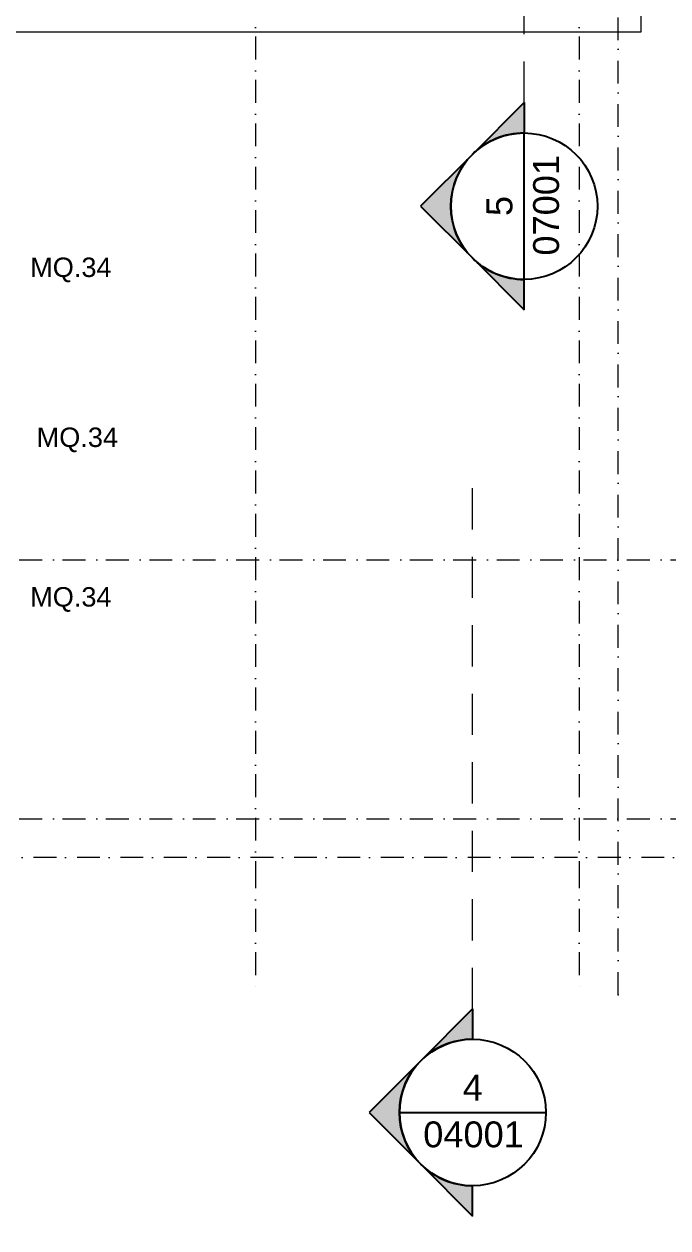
# Model space of a CAD drawing. Header units: millimetres. Extents: x -14278 to 101596, y -22378 to 34603.
# Drawn here: x 30563 to 35535, y -3161 to 6139 of the extents above; entities that cross this region are included whole.
import ezdxf
from ezdxf.enums import TextEntityAlignment as Align

# ---------------------------------------------------------------- set-up
doc = ezdxf.new("R2010")
doc.units = ezdxf.units.MM
doc.header["$MEASUREMENT"] = 0
doc.linetypes.add('Dot & Dashed', pattern=[335.138881, 176.388884, -88.194442, 0, -70.555556])
doc.linetypes.add('Long Dashed', pattern=[529.166651, 317.499995, -211.666656])
for name, color, linetype in [('A-Zz_20_10_90-T_TextFFEInternal', 7, 'Continuous'), ('A-Zz_60_50_80-P_MarkerSection', 7, 'Continuous'), ('A-Zz_60_50_80-P_MarkerSectionStairs', 7, 'Continuous'), ('NewA-Ee_30_60-M_Pavements', 7, 'Continuous'), ('NewA-SL-M_SpacesExternal', 7, 'Continuous'), ('NewA-Zz_35_40_80-M_GridStructural', 7, 'Continuous'), ('NewA-Zz_50_10_70-P_BoundarySiteRed', 7, 'Continuous')]:
    doc.layers.add(name, color=color, linetype=linetype)
doc.styles.add('GENERATED_STYLE_1', font='')
doc.styles.get('GENERATED_STYLE_1').set_extended_font_data('Arial')

# ---------------------------------------------------------------- blocks, each defined once
blk = doc.blocks.new('BUILDING SITE_Site_28_1', base_point=(-3334.4, -767))
at = {"layer": 'NewA-SL-M_SpacesExternal', "color": 253, "linetype": 'Continuous', "lineweight": 13}
for p, q in [((35324.7, 15724.7), (35324.7, 6075.3)), ((35324.7, 6075.3), (28524.7, 6075.3))]:
    blk.add_line(p, q, dxfattribs=at)
blk.add_arc((14339.9, 6112.3), 28490.7, 314.60235, 1.1673, dxfattribs=at)
at = {"layer": 'NewA-SL-M_SpacesExternal', "color": 5, "lineweight": 70, "style": 'GENERATED_STYLE_1'}
for tag, height, p in [('ROOM_NAME', 200, (-4325.1, -459.1)), ('ROOM_NUMBER', 150, (-4325.1, -762)), ('adj_text', 150, (-4325.1, -997.7))]:
    blk.add_attdef(tag, text='', height=height, dxfattribs=at).set_placement(p, align=Align.TOP_LEFT)
blk = doc.blocks.new('Mesh_1_1', base_point=(14339.9, 34603))
at = {"layer": 'NewA-Ee_30_60-M_Pavements', "color": 254, "linetype": 'Continuous', "lineweight": 13, "flags": 128}
blk.add_lwpolyline([(14339.9, 34603, -0.414214), (42830.6, 6112.3, -0.414214), (14339.9, -22378.4, -0.414214), (-14150.7, 6112.3, -0.414214)], format="xyb", close=True, dxfattribs=at)
blk.add_lwpolyline([(-474.7, 15724.7), (35324.7, 15724.7), (35324.7, 6075.3), (28524.7, 6075.3), (28524.7, -474.7), (7900.2, -474.7), (7900.2, 2666.8), (6124.7, 2666.8), (6124.7, 1525.3), (1425.3, 1525.3), (1425.3, 6075.3), (-474.7, 6075.3)], close=True, dxfattribs=at)
blk = doc.blocks.new('Standard grid marker')
at = {"layer": 'NewA-Zz_35_40_80-M_GridStructural', "color": 6, "linetype": 'Dot & Dashed', "lineweight": 13}
for p, q in [((1000, 0), (18130.8, 0)), ((18130.8, 0), (19130.8, 0))]:
    blk.add_line(p, q, dxfattribs=at)
at = {"layer": 'NewA-Zz_35_40_80-M_GridStructural', "style": 'GENERATED_STYLE_1'}
blk.add_attdef('AC_MarkerText_1', text='', height=250, rotation=90, dxfattribs=at).set_placement((-250, 14.3), align=Align.MIDDLE_CENTER)
blk = doc.blocks.new('Standard grid marker_2')
at = {"layer": 'NewA-Zz_35_40_80-M_GridStructural', "color": 6, "linetype": 'Dot & Dashed', "lineweight": 13}
blk.add_line((1000, 0), (40175.6, 0), dxfattribs=at)
at = {"layer": 'NewA-Zz_35_40_80-M_GridStructural', "style": 'GENERATED_STYLE_1'}
blk.add_attdef('AC_MarkerText_1', text='', height=250, dxfattribs=at).set_placement((41425.6, 14.3), align=Align.MIDDLE_CENTER)
blk = doc.blocks.new('Standard grid marker_3')
at = {"layer": 'NewA-Zz_35_40_80-M_GridStructural', "color": 6, "linetype": 'Dot & Dashed', "lineweight": 13}
blk.add_line((0, 0), (19130.8, 0), dxfattribs=at)
blk.add_point((0, 0), dxfattribs=at)
blk = doc.blocks.new('Standard grid marker_4')
at = {"layer": 'NewA-Zz_35_40_80-M_GridStructural', "color": 6, "linetype": 'Dot & Dashed', "lineweight": 13}
blk.add_line((1000, 0), (40175.6, 0), dxfattribs=at)
blk = doc.blocks.new('Cutting Plane_8_1', base_point=(34424.6, 4732))
at = {"layer": 'A-Zz_60_50_80-P_MarkerSectionStairs', "linetype": 'Continuous'}
for points in [[(34424.6, 5532), (34424.6, 5297.7, 0.198912), (34024.6, 5132)], [(34024.6, 4332, -0.414214), (34024.6, 5132), (33624.6, 4732)], [(34424.6, 3932), (34424.6, 4166.3, -0.198912), (34024.6, 4332)]]:
    blk.add_hatch(color=256, dxfattribs=at).paths.add_polyline_path(points)
at = {"layer": 'A-Zz_60_50_80-P_MarkerSectionStairs', "color": 6, "linetype": 'Long Dashed', "lineweight": 13}
blk.add_line((34424.6, 5532), (34424.6, 16199.9), dxfattribs=at)
at = {"layer": 'A-Zz_60_50_80-P_MarkerSectionStairs', "linetype": 'Continuous'}
for p, q in [((34024.6, 5132), (34424.6, 5532)), ((34424.6, 5532), (34424.6, 5297.7)), ((34424.6, 4166.3), (34424.6, 5297.7)), ((34024.6, 5132), (33624.6, 4732)), ((33624.6, 4732), (34024.6, 4332)), ((34024.6, 4332), (34424.6, 3932)), ((34424.6, 3932), (34424.6, 4166.3))]:
    blk.add_line(p, q, dxfattribs=at)
blk.add_circle((34424.6, 4732), 565.7, dxfattribs=at)
for start, end in [(90, 135), (135, 225), (225, 270)]:
    blk.add_arc((34424.6, 4732), 565.7, start, end, dxfattribs=at)
at = {"layer": 'A-Zz_60_50_80-P_MarkerSectionStairs', "char_height": 200, "attachment_point": 7, "rotation": 90, "style": 'GENERATED_STYLE_1'}
for s, insert in [('\\A1;{\\fArial|b0|i0|c0|p34;07001}', (34696.5, 4350.7)), ('\\A1;{\\fArial|b0|i0|c0|p34;5}', (34336.5, 4655.8))]:
    blk.add_mtext(s, dxfattribs=dict(at, insert=insert))
blk = doc.blocks.new('Label_142_1', base_point=(30499, 1873.4))
at = {"layer": 'A-Zz_20_10_90-T_TextFFEInternal', "insert": (30924, 1789.2), "char_height": 150, "attachment_point": 2, "style": 'GENERATED_STYLE_1'}
blk.add_mtext('\\fArial|b0|i0|c0|p34;MQ.34\\fArial|b0|i0|c0|p34;\\fArial|b0|i0|c0|p34;\\fArial|b0|i0|c0|p34;\\fArial|b0|i0|c0|p34;\\fArial|b0|i0|c0|p34;\\fArial|b0|i0|c0|p34;\\fArial|b0|i0|c0|p34;\\fArial|b0|i0|c0|p34;\\fArial|b0|i0|c0|p34;\\fArial|b0|i0|c0|p34;\\fArial|b0|i0|c0|p34;\\fArial|b0|i0|c0|p34;\\fArial|b0|i0|c0|p34;\\fArial|b0|i0|c0|p34;\\fArial|b0|i0|c0|p34;\\fArial|b0|i0|c0|p34;\\fArial|b0|i0|c0|p34;\\fArial|b0|i0|c0|p34;\\fArial|b0|i0|c0|p34;\\fArial|b0|i0|c0|p34;\\fArial|b0|i0|c0|p34;\\fArial|b0|i0|c0|p34;\\fArial|b0|i0|c0|p34;\\fArial|b0|i0|c0|p34;\\fArial|b0|i0|c0|p34;\\fArial|b0|i0|c0|p34;\\fArial|b0|i0|c0|p34;\\fArial|b0|i0|c0|p34;\\fArial|b0|i0|c0|p34;}', dxfattribs=at)
blk = doc.blocks.new('Label_143_1', base_point=(30549, 3106.4))
at = {"layer": 'A-Zz_20_10_90-T_TextFFEInternal', "insert": (30974, 3022.1), "char_height": 150, "attachment_point": 2, "style": 'GENERATED_STYLE_1'}
blk.add_mtext('\\fArial|b0|i0|c0|p34;MQ.34\\fArial|b0|i0|c0|p34;\\fArial|b0|i0|c0|p34;\\fArial|b0|i0|c0|p34;\\fArial|b0|i0|c0|p34;\\fArial|b0|i0|c0|p34;\\fArial|b0|i0|c0|p34;\\fArial|b0|i0|c0|p34;\\fArial|b0|i0|c0|p34;\\fArial|b0|i0|c0|p34;\\fArial|b0|i0|c0|p34;\\fArial|b0|i0|c0|p34;\\fArial|b0|i0|c0|p34;\\fArial|b0|i0|c0|p34;\\fArial|b0|i0|c0|p34;\\fArial|b0|i0|c0|p34;\\fArial|b0|i0|c0|p34;\\fArial|b0|i0|c0|p34;\\fArial|b0|i0|c0|p34;\\fArial|b0|i0|c0|p34;\\fArial|b0|i0|c0|p34;\\fArial|b0|i0|c0|p34;\\fArial|b0|i0|c0|p34;\\fArial|b0|i0|c0|p34;\\fArial|b0|i0|c0|p34;\\fArial|b0|i0|c0|p34;\\fArial|b0|i0|c0|p34;\\fArial|b0|i0|c0|p34;\\fArial|b0|i0|c0|p34;\\fArial|b0|i0|c0|p34;}', dxfattribs=at)
blk = doc.blocks.new('Label_144_1', base_point=(30499, 4419.5))
at = {"layer": 'A-Zz_20_10_90-T_TextFFEInternal', "insert": (30924, 4335.2), "char_height": 150, "attachment_point": 2, "style": 'GENERATED_STYLE_1'}
blk.add_mtext('\\fArial|b0|i0|c0|p34;MQ.34\\fArial|b0|i0|c0|p34;\\fArial|b0|i0|c0|p34;\\fArial|b0|i0|c0|p34;\\fArial|b0|i0|c0|p34;\\fArial|b0|i0|c0|p34;\\fArial|b0|i0|c0|p34;\\fArial|b0|i0|c0|p34;\\fArial|b0|i0|c0|p34;\\fArial|b0|i0|c0|p34;\\fArial|b0|i0|c0|p34;\\fArial|b0|i0|c0|p34;\\fArial|b0|i0|c0|p34;\\fArial|b0|i0|c0|p34;\\fArial|b0|i0|c0|p34;\\fArial|b0|i0|c0|p34;\\fArial|b0|i0|c0|p34;\\fArial|b0|i0|c0|p34;\\fArial|b0|i0|c0|p34;\\fArial|b0|i0|c0|p34;\\fArial|b0|i0|c0|p34;\\fArial|b0|i0|c0|p34;\\fArial|b0|i0|c0|p34;\\fArial|b0|i0|c0|p34;\\fArial|b0|i0|c0|p34;\\fArial|b0|i0|c0|p34;\\fArial|b0|i0|c0|p34;\\fArial|b0|i0|c0|p34;\\fArial|b0|i0|c0|p34;\\fArial|b0|i0|c0|p34;}', dxfattribs=at)
blk = doc.blocks.new('Cutting Plane_11_1', base_point=(34026.8, -2269))
at = {"layer": 'A-Zz_60_50_80-P_MarkerSection', "linetype": 'Continuous'}
for points in [[(34026.8, -1469), (34026.8, -1703.3, 0.198912), (33626.8, -1869)], [(33626.8, -2669, -0.414214), (33626.8, -1869), (33226.8, -2269)], [(34026.8, -3069), (34026.8, -2834.7, -0.198912), (33626.8, -2669)]]:
    blk.add_hatch(color=256, dxfattribs=at).paths.add_polyline_path(points)
at = {"layer": 'A-Zz_60_50_80-P_MarkerSection', "color": 6, "linetype": 'Long Dashed', "lineweight": 13}
blk.add_line((34026.8, -1469), (34026.8, 2731), dxfattribs=at)
at = {"layer": 'A-Zz_60_50_80-P_MarkerSection', "linetype": 'Continuous'}
for p, q in [((33626.8, -1869), (34026.8, -1469)), ((34026.8, -1469), (34026.8, -1703.3)), ((33626.8, -1869), (33226.8, -2269)), ((33226.8, -2269), (33626.8, -2669)), ((33461.1, -2269), (34592.4, -2269)), ((33626.8, -2669), (34026.8, -3069)), ((34026.8, -3069), (34026.8, -2834.7))]:
    blk.add_line(p, q, dxfattribs=at)
blk.add_circle((34026.8, -2269), 565.7, dxfattribs=at)
for start, end in [(90, 135), (135, 225), (225, 270)]:
    blk.add_arc((34026.8, -2269), 565.7, start, end, dxfattribs=at)
at = {"layer": 'A-Zz_60_50_80-P_MarkerSection', "char_height": 200, "attachment_point": 7, "style": 'GENERATED_STYLE_1'}
for s, insert in [('\\A1;{\\fArial|b0|i0|c0|p34;4}', (33950.5, -2177.5)), ('\\A1;{\\fArial|b0|i0|c0|p34;04001}', (33645.4, -2540.9))]:
    blk.add_mtext(s, dxfattribs=dict(at, insert=insert))

msp = doc.modelspace()

# ---------------------------------------------------------------- linework, layer by layer
at = {"layer": 'NewA-Zz_50_10_70-P_BoundarySiteRed', "color": 1, "linetype": 'Continuous', "lineweight": 140}
msp.add_circle((14339.9, 6112.3), 28490.7, dxfattribs=at)

# ---------------------------------------------------------------- block references
at = {"layer": 'A-Zz_20_10_90-T_TextFFEInternal', "color": 6, "linetype": 'Continuous', "lineweight": 13}
for name, p in [('Label_144_1', (30499, 4419.5)), ('Label_143_1', (30549, 3106.4)), ('Label_142_1', (30499, 1873.4))]:
    msp.add_blockref(name, p, dxfattribs=at)
at = {"layer": 'A-Zz_60_50_80-P_MarkerSection', "color": 6, "lineweight": 13}
msp.add_blockref('Cutting Plane_11_1', (34026.8, -2269), dxfattribs=at)
at = {"layer": 'A-Zz_60_50_80-P_MarkerSectionStairs', "color": 6, "lineweight": 13}
msp.add_blockref('Cutting Plane_8_1', (34424.6, 4732), dxfattribs=at)
at = {"layer": 'NewA-Ee_30_60-M_Pavements', "color": 254, "lineweight": 13}
msp.add_blockref('Mesh_1_1', (14339.9, 34603), dxfattribs=at)
at = {"layer": 'NewA-SL-M_SpacesExternal', "linetype": 'Continuous'}
msp.add_blockref('BUILDING SITE_Site_28_1', (-3334.4, -767), dxfattribs=at)
at = {"layer": 'NewA-Zz_35_40_80-M_GridStructural', "color": 1, "linetype": 'Continuous', "lineweight": 18, "zscale": 1000}
for name, p, rotation in [('Standard grid marker', (32350, 17770.2), 270), ('Standard grid marker', (34850, 17770.2), 270), ('Standard grid marker_3', (35150, -1360.6), 90), ('Standard grid marker_4', (39523.3, -300), 180)]:
    msp.add_blockref(name, p, dxfattribs=dict(at, rotation=rotation))
for p in [(-1652.3, 2000), (-1652.3, 0)]:
    msp.add_blockref('Standard grid marker_2', p, dxfattribs=at)

doc.saveas('drawing.dxf')
